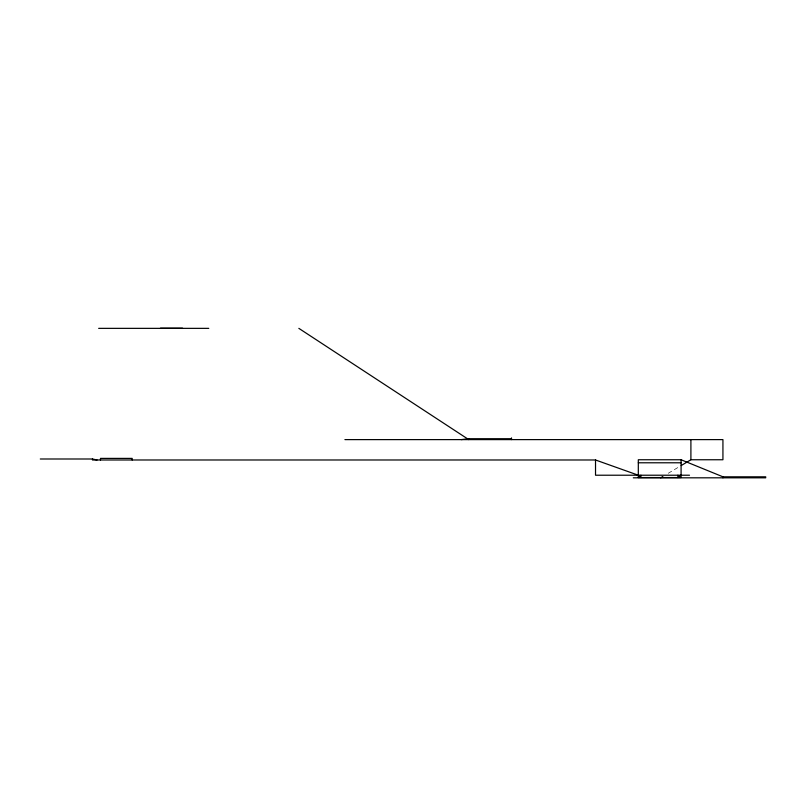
<?xml version="1.0" encoding="UTF-8"?>
<svg xmlns="http://www.w3.org/2000/svg" width="806" height="806" viewBox="0 0 806 806"><rect width="100%" height="100%" fill="white"/><g stroke="black" fill="none" stroke-linecap="round" stroke-linejoin="round"><path stroke-width="0.6" stroke-dasharray="4.03 3.02" d="M668.245 473.293L680.113 466.2"/><path stroke-width="1.21" d="M681.09 475.218L677.896 477.545L677.896 475.218M660.698 477.817L662.854 476.527M681.191 465.556L690.903 459.752L722.932 459.752L722.932 439.613L344.908 439.613M461.163 439.613L468.749 438.716L511.508 438.716M160.475 328.183L182.519 328.183M98.664 328.354L208.774 328.354M40.3 458.997L92.478 458.997L97.022 459.984M681.09 459.752L638.312 459.752L638.312 477.545L681.09 477.545L681.09 459.752L722.952 476.82L765.7 476.82L765.7 477.817L633.284 477.817M640.901 475.218L640.901 477.545L638.312 475.218L595.523 459.984L92.478 459.984L92.478 458.997M638.312 462.785L681.09 462.785M689.513 475.218L595.523 475.218L595.523 459.984M298.845 328.354L468.749 439.613L468.749 438.716M722.952 476.82L722.952 477.817M690.903 439.613L690.903 459.752M638.715 475.218L638.715 477.545M511.508 437.9L511.508 439.613M132.194 459.984L132.194 458.392L100.478 458.392L100.478 459.984"/></g></svg>
